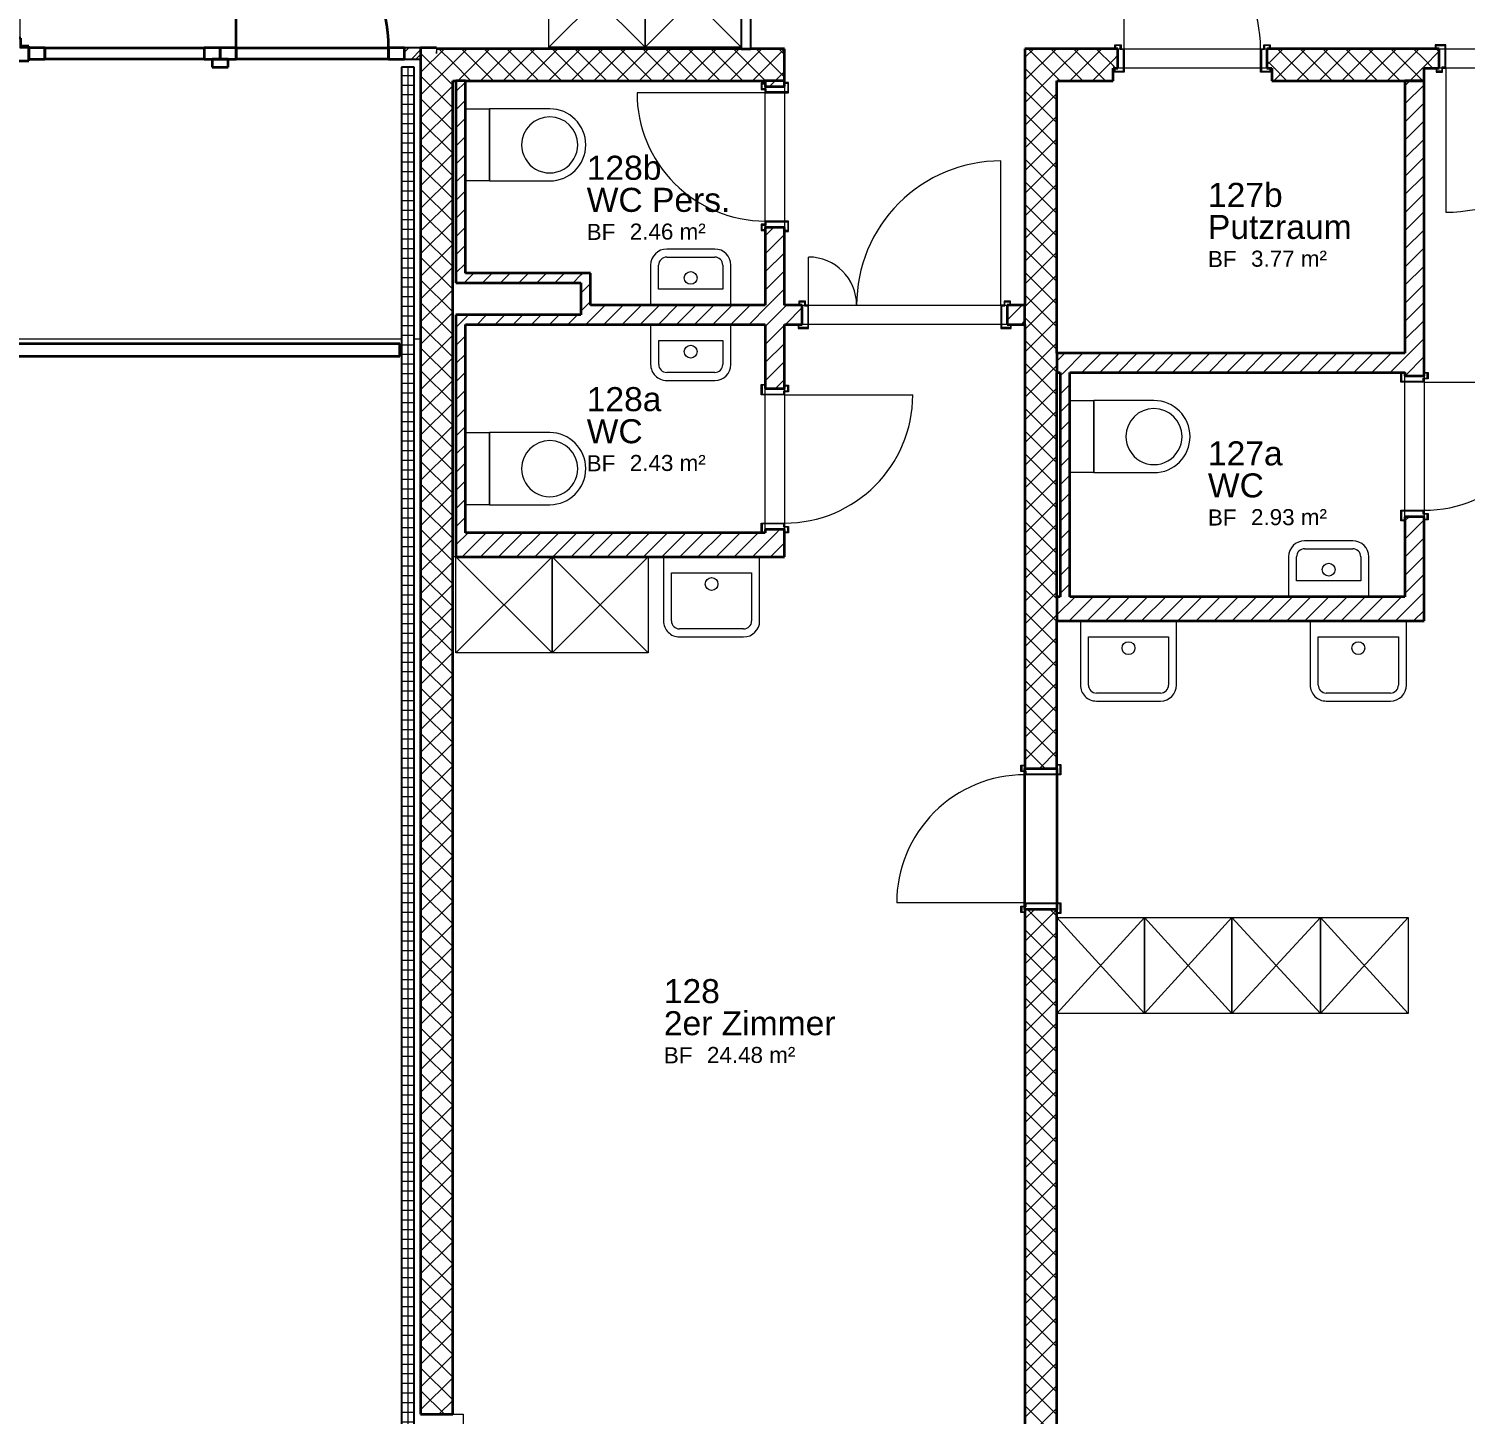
# Model space of a CAD drawing. Header units: centimetres. Extents: x -63 to 12757, y -227 to 7527.
# Drawn here: x 1227 to 2124, y 1427 to 2291 of the extents above; entities that cross this region are included whole.
import ezdxf

# ---------------------------------------------------------------- set-up
doc = ezdxf.new("R2010")
doc.units = ezdxf.units.CM
for name, color, linetype, lineweight in [('A----___H_HATCH', 252, 'Continuous', 9), ('A_E--___E_WAENDE', 7, 'Continuous', 35), ('A_E0-___E_DECKEN', 7, 'Continuous', 9), ('A_E5-___E_FENTUER', 252, 'Continuous', 9), ('A_I4-___E_SANITAER', 253, 'Continuous', 9), ('A_M1-___E_TRENNWAENDE', 7, 'Continuous', 25), ('A_R--___E_AUSSTATTUNG', 253, 'Continuous', 9), ('A_Z20___E_RAUM', 255, 'Continuous', 9), ('A_Z21___T_RAUMTEXT', 7, 'Continuous', 15)]:
    doc.layers.add(name, color=color, linetype=linetype, lineweight=lineweight)
doc.styles.add('Arial_1', font='arial.ttf', dxfattribs={"height": 0.2})
doc.styles.add('Arial_2', font='arial.ttf', dxfattribs={"height": 10})
doc.styles.add('Arial_3', font='arial.ttf', dxfattribs={"height": 15})
pattern_1 = [(45, (0, 0), (-7.071068, 7.071068), []), (135, (0, 0), (-7.071068, -7.071068), [])]
pattern_2 = [(45, (0, 0), (-5.656854, 5.656854), [])]

# ---------------------------------------------------------------- blocks, each defined once
blk = doc.blocks.new('_Zargentür 2-flg - Ungleich - 130 x 210-1939760-033O')
at = {"layer": 'A_E5-___E_FENTUER'}
for p, q in [((-90, 16.13), (-96.5, 16.13)), ((-96.5, 16.13), (-96.5, 13.63)), ((-96.5, 13.63), (-96, 13.63)), ((-96, 13.63), (-96, 15.63)), ((-96, 15.63), (-90.5, 15.63)), ((-90.5, 15.63), (-90.5, 2.13)), ((-90, 1.63), (-90, 16.13)), ((40, 16.13), (40, 1.63)), ((46.5, 16.13), (40, 16.13)), ((40.5, 2.13), (40.5, 15.63)), ((40.5, 15.63), (46, 15.63)), ((46, 15.63), (46, 13.63)), ((46, 13.63), (46.5, 13.63)), ((46.5, 13.63), (46.5, 16.13)), ((-95.5, 1.63), (-96, 1.63)), ((-96, 1.63), (-96, -0.87)), ((-95.5, -0.37), (-95.5, 1.63)), ((-90.5, 2.13), (-92.5, 2.13)), ((-92.5, 2.13), (-92.5, -0.37)), ((-92, -0.87), (-92, 1.63)), ((-92, 1.63), (-90, 1.63)), ((-90, 1.63), (-90, -88.37)), ((40, 1.63), (40, -38.37)), ((40, 1.63), (42, 1.63)), ((42.5, 2.13), (40.5, 2.13)), ((42, 1.63), (42, -0.87)), ((42.5, -0.37), (42.5, 2.13)), ((46, 1.63), (45.5, 1.63)), ((45.5, 1.63), (45.5, -0.37)), ((46, -0.87), (46, 1.63)), ((-96, -0.87), (-92, -0.87)), ((-92.5, -0.37), (-95.5, -0.37)), ((42, -0.87), (46, -0.87)), ((45.5, -0.37), (42.5, -0.37))]:
    blk.add_line(p, q, dxfattribs=at)
for centre, radius, start, end in [((-90, 1.63), 90, 270, 0), ((40, 1.63), 40, 180, 270)]:
    blk.add_arc(centre, radius, start, end, dxfattribs=at)
blk = doc.blocks.new('_Zargentür 1-flg - 80 x 210-2022519-033O')
at = {"layer": 'A_E5-___E_FENTUER'}
for p, q in [((-40, 19.28), (-46.5, 19.28)), ((-46.5, 19.28), (-46.5, 16.78)), ((-46, 16.78), (-46, 18.78)), ((-46, 18.78), (-40.5, 18.78)), ((-40.5, 18.78), (-40.5, 5.28)), ((-40, 4.78), (-40, 19.28)), ((40, 19.28), (40, 4.78)), ((46.5, 19.28), (40, 19.28)), ((40.5, 5.28), (40.5, 18.78)), ((40.5, 18.78), (46, 18.78)), ((46, 18.78), (46, 16.78)), ((46.5, 16.78), (46.5, 19.28)), ((-46.5, 16.78), (-46, 16.78)), ((46, 16.78), (46.5, 16.78)), ((-45.5, 4.78), (-46, 4.78)), ((-46, 4.78), (-46, 2.28)), ((-46, 2.28), (-42, 2.28)), ((-45.5, 2.78), (-45.5, 4.78)), ((-42.5, 2.78), (-45.5, 2.78)), ((-40.5, 5.28), (-42.5, 5.28)), ((-42.5, 5.28), (-42.5, 2.78)), ((-42, 2.28), (-42, 4.78)), ((-42, 4.78), (-40, 4.78)), ((-40, 4.78), (-40, -75.22)), ((40, 4.78), (42, 4.78)), ((42.5, 5.28), (40.5, 5.28)), ((42, 4.78), (42, 2.28)), ((42, 2.28), (46, 2.28)), ((42.5, 2.78), (42.5, 5.28)), ((45.5, 2.78), (42.5, 2.78)), ((46, 4.78), (45.5, 4.78)), ((45.5, 4.78), (45.5, 2.78)), ((46, 2.28), (46, 4.78))]:
    blk.add_line(p, q, dxfattribs=at)
blk.add_arc((-40, 4.78), 80, 270, 0, dxfattribs=at)
blk = doc.blocks.new('_Zargentür 1-flg - 80 x 210-2022522-033O')
at = {"layer": 'A_E5-___E_FENTUER'}
for p, q in [((-40, -4.78), (-40, 75.22)), ((-46, -2.28), (-42, -2.28)), ((-46, -4.78), (-46, -2.28)), ((-45.5, -4.78), (-46, -4.78)), ((-45.5, -2.78), (-45.5, -4.78)), ((-42.5, -2.78), (-45.5, -2.78)), ((-42.5, -5.28), (-42.5, -2.78)), ((-40.5, -5.28), (-42.5, -5.28)), ((-42, -2.28), (-42, -4.78)), ((-42, -4.78), (-40, -4.78)), ((-40.5, -18.78), (-40.5, -5.28)), ((-40, -4.78), (-40, -19.28)), ((40, -4.78), (42, -4.78)), ((40, -19.28), (40, -4.78)), ((40.5, -5.28), (40.5, -18.78)), ((42.5, -5.28), (40.5, -5.28)), ((42, -2.28), (46, -2.28)), ((42, -4.78), (42, -2.28)), ((42.5, -2.78), (42.5, -5.28)), ((45.5, -2.78), (42.5, -2.78)), ((45.5, -4.78), (45.5, -2.78)), ((46, -4.78), (45.5, -4.78)), ((46, -2.28), (46, -4.78)), ((-46.5, -16.78), (-46, -16.78)), ((-46.5, -19.28), (-46.5, -16.78)), ((-46, -16.78), (-46, -18.78)), ((46, -18.78), (46, -16.78)), ((-40, -19.28), (-46.5, -19.28)), ((-46, -18.78), (-40.5, -18.78)), ((46, -19.28), (40, -19.28)), ((40.5, -18.78), (46, -18.78))]:
    blk.add_line(p, q, dxfattribs=at)
blk.add_arc((-40, -4.78), 80, 360, 90, dxfattribs=at)
blk = doc.blocks.new('_Zargentür 1-flg - 85 x 210-2022582-033O')
at = {"layer": 'A_E5-___E_FENTUER'}
for p, q in [((-42.5, -4.78), (-42.5, 80.22)), ((-48.5, -2.28), (-44.5, -2.28)), ((-48.5, -4.78), (-48.5, -2.28)), ((-48, -4.78), (-48.5, -4.78)), ((-48, -2.78), (-48, -4.78)), ((-45, -2.78), (-48, -2.78)), ((-45, -5.28), (-45, -2.78)), ((-43, -5.28), (-45, -5.28)), ((-44.5, -2.28), (-44.5, -4.78)), ((-44.5, -4.78), (-42.5, -4.78)), ((-43, -18.78), (-43, -5.28)), ((-42.5, -4.78), (-42.5, -19.28)), ((42.5, -4.78), (44.5, -4.78)), ((42.5, -19.28), (42.5, -4.78)), ((43, -5.28), (43, -18.78)), ((45, -5.28), (43, -5.28)), ((44.5, -2.28), (48.5, -2.28)), ((44.5, -4.78), (44.5, -2.28)), ((45, -2.78), (45, -5.28)), ((48, -2.78), (45, -2.78)), ((48, -4.78), (48, -2.78)), ((48.5, -4.78), (48, -4.78)), ((48.5, -2.28), (48.5, -4.78)), ((-49, -16.78), (-48.5, -16.78)), ((-49, -19.28), (-49, -16.78)), ((-48.5, -16.78), (-48.5, -18.78)), ((48.5, -16.78), (49, -16.78)), ((48.5, -18.78), (48.5, -16.78)), ((49, -16.78), (49, -19.28)), ((-42.5, -19.28), (-49, -19.28)), ((-48.5, -18.78), (-43, -18.78)), ((49, -19.28), (42.5, -19.28)), ((43, -18.78), (48.5, -18.78))]:
    blk.add_line(p, q, dxfattribs=at)
blk.add_arc((-42.5, -4.78), 85, 360, 90, dxfattribs=at)
blk = doc.blocks.new('_Zargentür 2-flg - Ungleich - 120 x 210-1939744-033O')
at = {"layer": 'A_E5-___E_FENTUER'}
for p, q in [((-90, 16.13), (-96.5, 16.13)), ((-96.5, 16.13), (-96.5, 13.63)), ((-96.5, 13.63), (-96, 13.63)), ((-96, 13.63), (-96, 15.63)), ((-96, 15.63), (-90.5, 15.63)), ((-90.5, 15.63), (-90.5, 2.13)), ((-90, 1.63), (-90, 16.13)), ((30, 16.13), (30, 1.63)), ((36.5, 16.13), (30, 16.13)), ((30.5, 2.13), (30.5, 15.63)), ((30.5, 15.63), (36, 15.63)), ((36, 15.63), (36, 13.63)), ((36, 13.63), (36.5, 13.63)), ((36.5, 13.63), (36.5, 16.13)), ((-95.5, 1.63), (-96, 1.63)), ((-96, 1.63), (-96, -0.87)), ((-95.5, -0.37), (-95.5, 1.63)), ((-90.5, 2.13), (-92.5, 2.13)), ((-92.5, 2.13), (-92.5, -0.37)), ((-92, -0.87), (-92, 1.63)), ((-92, 1.63), (-90, 1.63)), ((-90, 1.63), (-90, -88.37)), ((30, 1.63), (30, -28.37)), ((30, 1.63), (32, 1.63)), ((32.5, 2.13), (30.5, 2.13)), ((32, 1.63), (32, -0.87)), ((32.5, -0.37), (32.5, 2.13)), ((36, 1.63), (35.5, 1.63)), ((35.5, 1.63), (35.5, -0.37)), ((36, -0.87), (36, 1.63)), ((-96, -0.87), (-92, -0.87)), ((-92.5, -0.37), (-95.5, -0.37)), ((32, -0.87), (36, -0.87)), ((35.5, -0.37), (32.5, -0.37))]:
    blk.add_line(p, q, dxfattribs=at)
for centre, radius, start, end in [((-90, 1.63), 90, 270, 0), ((30, 1.63), 30, 180, 270)]:
    blk.add_arc(centre, radius, start, end, dxfattribs=at)
blk = doc.blocks.new('_Waschbecken - 500 x 350-372060-033O')
at = {"layer": 'A_I4-___E_SANITAER'}
for p, q in [((27.6, 41), (-2.4, 41)), ((-2.4, 36), (27.6, 36)), ((-2.4, 36), (27.6, 36)), ((-12.4, 31), (-12.4, 6)), ((-7.4, 16), (-7.4, 31)), ((-7.4, 16), (-7.4, 31)), ((32.6, 31), (32.6, 16)), ((32.6, 31), (32.6, 16)), ((37.6, 6), (37.6, 31)), ((32.6, 16), (-7.4, 16)), ((32.6, 16), (-7.4, 16)), ((-12.4, 6), (37.6, 6))]:
    blk.add_line(p, q, dxfattribs=at)
blk.add_circle((12.6, 23), 4, dxfattribs=at)
for centre, radius, start, end in [((-2.4, 31), 10, 90, 180), ((-2.4, 31), 10, 90, 180), ((-2.4, 31), 5, 90, 180), ((-2.4, 31), 5, 90, 180), ((27.6, 31), 10, 360, 90), ((27.6, 31), 10, 360, 90), ((27.6, 31), 5, 0, 90), ((27.6, 31), 5, 0, 90)]:
    blk.add_arc(centre, radius, start, end, dxfattribs=at)
blk = doc.blocks.new('_Zargentür 1-flg - 80 x 210-V16-033O')
at = {"layer": 'A_E5-___E_FENTUER'}
for p, q in [((-40, -4.78), (-40, 75.22)), ((-46, -2.28), (-42, -2.28)), ((-46, -4.78), (-46, -2.28)), ((-45.5, -4.78), (-46, -4.78)), ((-45.5, -2.78), (-45.5, -4.78)), ((-42.5, -2.78), (-45.5, -2.78)), ((-42.5, -5.28), (-42.5, -2.78)), ((-40.5, -5.28), (-42.5, -5.28)), ((-42, -2.28), (-42, -4.78)), ((-42, -4.78), (-40, -4.78)), ((-40.5, -18.78), (-40.5, -5.28)), ((-40, -4.78), (-40, -19.28)), ((40, -4.78), (42, -4.78)), ((40, -19.28), (40, -4.78)), ((40.5, -5.28), (40.5, -18.78)), ((42.5, -5.28), (40.5, -5.28)), ((42, -2.28), (46, -2.28)), ((42, -4.78), (42, -2.28)), ((42.5, -2.78), (42.5, -5.28)), ((45.5, -2.78), (42.5, -2.78)), ((45.5, -4.78), (45.5, -2.78)), ((46, -4.78), (45.5, -4.78)), ((46, -2.28), (46, -4.78)), ((-46.5, -16.78), (-46, -16.78)), ((-46, -16.78), (-46, -18.78)), ((46, -16.78), (46.5, -16.78)), ((46, -18.78), (46, -16.78)), ((46.5, -16.78), (46.5, -19.28)), ((-46, -18.78), (-40.5, -18.78)), ((-40, -19.28), (-46, -19.28)), ((46.5, -19.28), (40, -19.28)), ((40.5, -18.78), (46, -18.78))]:
    blk.add_line(p, q, dxfattribs=at)
blk.add_arc((-40, -4.78), 80, 360, 90, dxfattribs=at)
blk = doc.blocks.new('_WC - mit Spülkasten-1642832-033O')
at = {"layer": 'A_I4-___E_SANITAER'}
for p, q in [((-9.9, 55.5), (-9.9, 18)), ((35.1, 18), (35.1, 55.5)), ((-9.9, 3), (-9.9, 18)), ((35.1, 18), (-9.9, 18)), ((-9.9, 18), (35.1, 18)), ((35.1, 18), (35.1, 3)), ((-9.9, 3), (35.1, 3))]:
    blk.add_line(p, q, dxfattribs=at)
for radius, start, end in [(22.5, 360, 180), (17.5, 90, 270), (17.5, 90, 270), (17.5, 270, 90), (17.5, 270, 90)]:
    blk.add_arc((12.6, 55.5), radius, start, end, dxfattribs=at)
blk = doc.blocks.new('_Waschbecken - 500 x 350-473838-033O')
at = {"layer": 'A_I4-___E_SANITAER'}
for p, q in [((27.6, 42.5), (-2.4, 42.5)), ((-2.4, 37.5), (27.6, 37.5)), ((-2.4, 37.5), (27.6, 37.5)), ((-12.4, 32.5), (-12.4, 7.5)), ((-7.4, 17.5), (-7.4, 32.5)), ((-7.4, 17.5), (-7.4, 32.5)), ((32.6, 32.5), (32.6, 17.5)), ((32.6, 32.5), (32.6, 17.5)), ((37.6, 7.5), (37.6, 32.5)), ((32.6, 17.5), (-7.4, 17.5)), ((32.6, 17.5), (-7.4, 17.5)), ((-12.4, 7.5), (37.6, 7.5))]:
    blk.add_line(p, q, dxfattribs=at)
blk.add_circle((12.6, 24.5), 4, dxfattribs=at)
for centre, radius, start, end in [((-2.4, 32.5), 10, 90, 180), ((-2.4, 32.5), 10, 90, 180), ((-2.4, 32.5), 5, 90, 180), ((-2.4, 32.5), 5, 90, 180), ((27.6, 32.5), 10, 360, 90), ((27.6, 32.5), 10, 360, 90), ((27.6, 32.5), 5, 0, 90), ((27.6, 32.5), 5, 0, 90)]:
    blk.add_arc(centre, radius, start, end, dxfattribs=at)
blk = doc.blocks.new('_Waschbecken - 600 x 500-V17-033O')
at = {"layer": 'A_I4-___E_SANITAER'}
for p, q in [((32.6, 57.5), (-7.4, 57.5)), ((-17.4, 47.5), (-17.4, 7.5)), ((-12.4, 17.5), (-12.4, 47.5)), ((-12.4, 17.5), (-12.4, 47.5)), ((-7.4, 52.5), (32.6, 52.5)), ((-7.4, 52.5), (32.6, 52.5)), ((37.6, 47.5), (37.6, 17.5)), ((37.6, 47.5), (37.6, 17.5)), ((42.6, 7.5), (42.6, 47.5)), ((37.6, 17.5), (-12.4, 17.5)), ((37.6, 17.5), (-12.4, 17.5)), ((-17.4, 7.5), (42.6, 7.5))]:
    blk.add_line(p, q, dxfattribs=at)
blk.add_circle((12.6, 24.5), 4, dxfattribs=at)
for centre, radius, start, end in [((-7.4, 47.5), 10, 90, 180), ((-7.4, 47.5), 10, 90, 180), ((32.6, 47.5), 10, 360, 90), ((32.6, 47.5), 10, 360, 90), ((-7.4, 47.5), 5, 90, 180), ((-7.4, 47.5), 5, 90, 180), ((32.6, 47.5), 5, 0, 90), ((32.6, 47.5), 5, 0, 90)]:
    blk.add_arc(centre, radius, start, end, dxfattribs=at)
blk = doc.blocks.new('_Flügel 1-flg - Unterlicht - Rahmen 10cm - Höhe U 224cm-1398148-033O')
at = {"layer": 'A_E--___E_WAENDE'}
for p, q in [((-49.75, 3.5), (-59.75, 3.5)), ((-59.75, 3.5), (-59.75, -3.5)), ((-49.75, -3.5), (-49.75, 3.5)), ((-49.75, 3.5), (-49.75, -3.5)), ((-49.75, 3.5), (49.75, 3.5)), ((59.75, 3.5), (49.75, 3.5)), ((49.75, 3.5), (49.75, -3.5)), ((49.75, 3.5), (49.75, -3.5)), ((59.75, -3.5), (59.75, 3.5)), ((-59.75, -3.5), (-49.75, -3.5)), ((49.75, -3.5), (-49.75, -3.5)), ((49.75, -3.5), (59.75, -3.5))]:
    blk.add_line(p, q, dxfattribs=at)
blk = doc.blocks.new('_Tür 1-flg - Rahmen - Unterlicht - _Tür 1-flg - Rahmen 10_10_30 - U 224cm-1398134-033O')
at = {"layer": 'A_E--___E_WAENDE'}
for p, q in [((-47.5, 3.5), (-47.5, 98.5)), ((-47.5, 3.5), (-57.5, 3.5)), ((-57.5, 3.5), (-57.5, -3.5)), ((-47.5, -3.5), (-47.5, 3.5)), ((-47.5, 3.5), (-47.5, -3.5)), ((-47.5, 3.5), (47.5, 3.5)), ((57.5, 3.5), (47.5, 3.5)), ((47.5, 3.5), (47.5, -3.5)), ((47.5, -3.5), (47.5, 3.5)), ((57.5, -3.5), (57.5, 3.5)), ((-57.5, -3.5), (-47.5, -3.5)), ((47.5, -3.5), (-47.5, -3.5)), ((47.5, -3.5), (57.5, -3.5))]:
    blk.add_line(p, q, dxfattribs=at)
blk.add_arc((-47.5, 3.5), 95, 0, 90, dxfattribs=at)
blk = doc.blocks.new('Rechteckiger Pfosten - Deckpfosten 5 x 10-1387701-033O')
at = {"layer": 'A_E--___E_WAENDE'}
for p, q in [((-5, 8.5), (5, 8.5)), ((-5, 3.5), (-5, 8.5)), ((5, 3.5), (-5, 3.5)), ((5, 8.5), (5, 3.5))]:
    blk.add_line(p, q, dxfattribs=at)
blk = doc.blocks.new('Linker Eckpfosten - L 12 x 12-1398151-033O')
at = {"layer": 'A_E--___E_WAENDE'}
for p, q in [((-9.5, -4.5), (-9.5, 4.5)), ((-9.5, 4.5), (4.5, 4.5)), ((4.5, 4.5), (4.5, -9.5)), ((-4.5, -4.5), (-9.5, -4.5)), ((-4.5, -9.5), (-4.5, -4.5)), ((4.5, -9.5), (-4.5, -9.5))]:
    blk.add_line(p, q, dxfattribs=at)
blk = doc.blocks.new('_Zargentür 1-flg - 80 x 210-2022664-033O')
at = {"layer": 'A_E5-___E_FENTUER'}
for p, q in [((-40, -0.78), (-40, 79.22)), ((-46, 1.72), (-42, 1.72)), ((-46, -0.78), (-46, 1.72)), ((-45.5, 1.22), (-45.5, -0.78)), ((-42.5, 1.22), (-45.5, 1.22)), ((-42.5, -1.28), (-42.5, 1.22)), ((-42, 1.72), (-42, -0.78)), ((42, 1.72), (46, 1.72)), ((42, -0.78), (42, 1.72)), ((42.5, 1.22), (42.5, -1.28)), ((45.5, 1.22), (42.5, 1.22)), ((45.5, -0.78), (45.5, 1.22)), ((46, 1.72), (46, -0.78)), ((-45.5, -0.78), (-46, -0.78)), ((-40.5, -1.28), (-42.5, -1.28)), ((-42, -0.78), (-40, -0.78)), ((-40.5, -22.78), (-40.5, -1.28)), ((-40, -0.78), (-40, -23.28)), ((40, -0.78), (42, -0.78)), ((40, -23.28), (40, -0.78)), ((40.5, -1.28), (40.5, -22.78)), ((42.5, -1.28), (40.5, -1.28)), ((46, -0.78), (45.5, -0.78)), ((-46.5, -20.78), (-46, -20.78)), ((-46.5, -23.28), (-46.5, -20.78)), ((-40, -23.28), (-46.5, -23.28)), ((-46, -20.78), (-46, -22.78)), ((-46, -22.78), (-40.5, -22.78)), ((46.5, -23.28), (40, -23.28)), ((40.5, -22.78), (46, -22.78)), ((46, -20.78), (46.5, -20.78)), ((46, -22.78), (46, -20.78)), ((46.5, -20.78), (46.5, -23.28))]:
    blk.add_line(p, q, dxfattribs=at)
blk.add_arc((-40, -0.78), 80, 360, 90, dxfattribs=at)
blk = doc.blocks.new('_Schrank - Hochschrank 60 x 60-2063835-033O')
at = {"layer": 'A_R--___E_AUSSTATTUNG'}
for p, q in [((-25.78, -27.73), (-25.78, 32.27)), ((-25.78, 32.27), (34.22, 32.27)), ((-25.78, -27.73), (34.22, 32.27)), ((-25.78, 32.27), (34.22, -27.73)), ((34.22, 32.27), (34.22, -27.73)), ((34.22, -27.73), (-25.78, -27.73))]:
    blk.add_line(p, q, dxfattribs=at)
blk = doc.blocks.new('_Schrank Variabel - _Schrank Variabel-1649313-033O')
at = {"layer": 'A_R--___E_AUSSTATTUNG'}
for p, q in [((-23.03, -27.73), (-23.03, 32.27)), ((-23.03, 32.27), (31.47, 32.27)), ((-23.03, -27.73), (31.47, 32.27)), ((-23.03, 32.27), (31.47, -27.73)), ((31.47, 32.27), (31.47, -27.73)), ((31.47, -27.73), (-23.03, -27.73))]:
    blk.add_line(p, q, dxfattribs=at)
blk = doc.blocks.new('_Schrank Variabel - _Schrank Variabel-1649521-033O')
at = {"layer": 'A_R--___E_AUSSTATTUNG'}
for p, q in [((-23.53, -27.73), (-23.53, 32.27)), ((-23.53, 32.27), (31.97, 32.27)), ((-23.53, -27.73), (31.97, 32.27)), ((-23.53, 32.27), (31.97, -27.73)), ((31.97, 32.27), (31.97, -27.73)), ((31.97, -27.73), (-23.53, -27.73))]:
    blk.add_line(p, q, dxfattribs=at)
blk = doc.blocks.new('_Schrank Variabel - _Schrank Variabel-1649735-033O')
at = {"layer": 'A_R--___E_AUSSTATTUNG'}
for p, q in [((-23.03, -27.73), (-23.03, 32.27)), ((-23.03, 32.27), (31.47, 32.27)), ((-23.03, -27.73), (31.47, 32.27)), ((-23.03, 32.27), (31.47, -27.73)), ((31.47, 32.27), (31.47, -27.73)), ((31.47, -27.73), (-23.03, -27.73))]:
    blk.add_line(p, q, dxfattribs=at)
blk = doc.blocks.new('_Beschriftung Räume - Nummer_ Name_ Fläche-157530-033O')
at = {"layer": 'A_Z21___T_RAUMTEXT', "insert": (-0.364, -0.522), "char_height": 0.2, "width": 0.44093, "attachment_point": 1, "style": 'Arial_1'}
blk.add_mtext('BF', dxfattribs=at)

msp = doc.modelspace()

# ---------------------------------------------------------------- hatches: boundary and pattern name
at = {"layer": 'A----___H_HATCH'}
h = msp.add_hatch(dxfattribs=at)
h.set_pattern_fill('FP_15', color=256, style=0, pattern_type=2)
h.set_pattern_definition([(45, (0, 0), (-22.45064, 22.45064), []), (45, (22.45, 0), (-22.45064, 22.45064), [15.875, -7.937])])
h.paths.add_polyline_path([(1677.85, 2278.63), (1677.85, 2409.79), (1671.85, 2409.79), (1671.85, 2278.63)], flags=0)
h.paths.add_polyline_path([(1671.85, 2497.79), (1677.85, 2497.79), (1677.85, 2567.63), (1671.85, 2567.63)], flags=0)
h = msp.add_hatch(dxfattribs=at)
h.set_pattern_fill('FP_25', color=256, style=0, pattern_type=2)
h.set_pattern_definition([(45, (0, 0), (-7.071068, 7.071068), []), (45, (2.828, 0), (-7.071068, 7.071068), []), (45, (5.657, 0), (-7.071068, 7.071068), [])])
h.paths.add_polyline_path([(1471.84, 2272.16), (1471.84, 2279.16), (1461.84, 2279.16), (1461.84, 2272.16)], flags=0)
h = msp.add_hatch(dxfattribs=at)
h.set_pattern_fill('FP_2', color=256, style=0, pattern_type=2)
h.set_pattern_definition(pattern_1)
h.paths.add_polyline_path([(1491.84, 1426.66), (1491.84, 2278.63), (1481.84, 2278.63), (1481.84, 2279.16), (1471.84, 2279.16), (1471.84, 1426.66), (1482.48, 1426.66)], flags=0)
h = msp.add_hatch(dxfattribs=at)
h.set_pattern_fill('FP_2', color=256, style=0, pattern_type=2)
h.set_pattern_definition(pattern_1)
h.paths.add_polyline_path([(1698.84, 2258.63), (1698.84, 2278.63), (1491.84, 2278.63), (1491.84, 2258.63), (1686.84, 2258.63)], flags=0)
h = msp.add_hatch(dxfattribs=at)
h.set_pattern_fill('FP_2', color=256, style=0, pattern_type=2)
h.set_pattern_definition(pattern_1)
h.paths.add_polyline_path([(1868.84, 1319.38), (1868.84, 1741.66), (1848.84, 1741.66), (1848.84, 1319.38)], flags=0)
h.paths.add_polyline_path([(1848.84, 1829.66), (1868.84, 1829.66), (1868.84, 2278.63), (1848.84, 2278.63), (1848.84, 1899.29)], flags=0)
h = msp.add_hatch(dxfattribs=at)
h.set_pattern_fill('FP_2', color=256, style=0, pattern_type=2)
h.set_pattern_definition(pattern_1)
h.paths.add_polyline_path([(1903.84, 2258.63), (1903.84, 2278.63), (1868.84, 2278.63), (1868.84, 2258.63)], flags=0)
h = msp.add_hatch(dxfattribs=at)
h.set_pattern_fill('FP_2', color=256, style=0, pattern_type=2)
h.set_pattern_definition(pattern_1)
h.paths.add_polyline_path([(2002.84, 2266.63), (2002.84, 2278.63), (1999.84, 2278.63), (1999.84, 2266.63)], flags=0)
h.paths.add_polyline_path([(1903.84, 2266.63), (1906.84, 2266.63), (1906.84, 2278.63), (1903.84, 2278.63)], flags=0)
h = msp.add_hatch(dxfattribs=at)
h.set_pattern_fill('FP_2', color=256, style=0, pattern_type=2)
h.set_pattern_definition(pattern_1)
h.paths.add_polyline_path([(2097.84, 2258.63), (2097.84, 2278.63), (2002.84, 2278.63), (2002.84, 2258.63)], flags=0)
h = msp.add_hatch(dxfattribs=at)
h.set_pattern_fill('FP_2', color=256, style=0, pattern_type=2)
h.set_pattern_definition(pattern_1)
h.paths.add_polyline_path([(2107.34, 2266.63), (2107.34, 2278.63), (2097.84, 2278.63), (2097.84, 2266.63)], flags=0)
h.paths.add_polyline_path([(2254.84, 2266.63), (2254.84, 2278.63), (2245.34, 2278.63), (2245.34, 2266.63)], flags=0)
h = msp.add_hatch(dxfattribs=at)
h.set_pattern_fill('FP_1', color=256, style=0, pattern_type=2)
h.set_pattern_definition([(90, (0, 0), (-6, 4e-16), []), (180, (0, 0), (-7e-16, -6), [])])
h.paths.add_polyline_path([(1467.84, 1417.16), (1467.84, 2267.16), (1459.84, 2267.16), (1459.84, 1417.16)], flags=0)
h = msp.add_hatch(dxfattribs=at)
h.set_pattern_fill('FP_18', color=256, style=0, pattern_type=2)
h.set_pattern_definition(pattern_2)
h.paths.add_polyline_path([(1493.85, 2138.66), (1499.85, 2138.66), (1499.85, 2258.63), (1493.85, 2258.63), (1493.85, 2166.72)], flags=0)
h = msp.add_hatch(dxfattribs=at)
h.set_pattern_fill('FP_18', color=256, style=0, pattern_type=2)
h.set_pattern_definition(pattern_2)
h.paths.add_polyline_path([(1686.84, 1976.66), (1698.84, 1976.66), (1698.84, 1978.66), (1686.84, 1978.66)], flags=0)
h.paths.add_polyline_path([(1686.84, 2066.66), (1698.84, 2066.66), (1698.84, 2106.66), (1686.84, 2106.66), (1686.84, 2099.86)], flags=0)
h.paths.add_polyline_path([(1698.84, 2118.66), (1698.84, 2167.16), (1686.84, 2167.16), (1686.84, 2118.66)], flags=0)
h.paths.add_polyline_path([(1686.84, 2255.16), (1698.84, 2255.16), (1698.84, 2258.63), (1686.84, 2258.63)], flags=0)
h = msp.add_hatch(dxfattribs=at)
h.set_pattern_fill('FP_18', color=256, style=0, pattern_type=2)
h.set_pattern_definition(pattern_2)
h.paths.add_polyline_path([(2097.84, 1936.66), (2097.84, 1986.66), (2085.84, 1986.66), (2085.84, 1936.66)], flags=0)
h.paths.add_polyline_path([(2097.84, 2074.66), (2097.84, 2258.63), (2085.84, 2258.63), (2085.84, 2074.66)], flags=0)
h = msp.add_hatch(dxfattribs=at)
h.set_pattern_fill('FP_18', color=256, style=0, pattern_type=2)
h.set_pattern_definition(pattern_2)
h.paths.add_polyline_path([(1571.85, 2132.66), (1571.85, 2138.66), (1493.85, 2138.66), (1493.85, 2132.66)], flags=0)
h = msp.add_hatch(dxfattribs=at)
h.set_pattern_fill('FP_18', color=256, style=0, pattern_type=2)
h.set_pattern_definition(pattern_2)
h.paths.add_polyline_path([(1577.85, 2118.66), (1577.85, 2138.66), (1571.85, 2138.66), (1571.85, 2118.66)], flags=0)
h = msp.add_hatch(dxfattribs=at)
h.set_pattern_fill('FP_18', color=256, style=0, pattern_type=2)
h.set_pattern_definition(pattern_2)
h.paths.add_polyline_path([(1837.85, 2106.66), (1848.84, 2106.66), (1848.84, 2118.66), (1837.85, 2118.66)], flags=0)
h.paths.add_polyline_path([(1593.23, 2106.66), (1709.85, 2106.66), (1709.85, 2118.66), (1571.85, 2118.66), (1571.85, 2106.66)], flags=0)
h = msp.add_hatch(dxfattribs=at)
h.set_pattern_fill('FP_18', color=256, style=0, pattern_type=2)
h.set_pattern_definition(pattern_2)
h.paths.add_polyline_path([(1493.85, 1976.66), (1499.85, 1976.66), (1499.85, 2112.66), (1493.85, 2112.66), (1493.85, 2033.01)], flags=0)
h = msp.add_hatch(dxfattribs=at)
h.set_pattern_fill('FP_18', color=256, style=0, pattern_type=2)
h.set_pattern_definition(pattern_2)
h.paths.add_polyline_path([(1571.85, 2106.66), (1571.85, 2112.66), (1499.85, 2112.66), (1499.85, 2106.66)], flags=0)
h = msp.add_hatch(dxfattribs=at)
h.set_pattern_fill('FP_18', color=256, style=0, pattern_type=2)
h.set_pattern_definition(pattern_2)
h.paths.add_polyline_path([(2085.84, 2076.66), (2085.84, 2088.66), (1868.84, 2088.66), (1868.84, 2076.66), (2036.23, 2076.66)], flags=0)
h = msp.add_hatch(dxfattribs=at)
h.set_pattern_fill('FP_18', color=256, style=0, pattern_type=2)
h.set_pattern_definition(pattern_2)
h.paths.add_polyline_path([(1876.85, 1936.66), (1876.85, 2076.66), (1870.85, 2076.66), (1870.85, 1936.66)], flags=0)
h = msp.add_hatch(dxfattribs=at)
h.set_pattern_fill('FP_18', color=256, style=0, pattern_type=2)
h.set_pattern_definition(pattern_2)
h.paths.add_polyline_path([(1593.23, 1961.66), (1698.84, 1961.66), (1698.84, 1976.66), (1493.85, 1976.66), (1493.85, 1961.66)], flags=0)
h = msp.add_hatch(dxfattribs=at)
h.set_pattern_fill('FP_18', color=256, style=0, pattern_type=2)
h.set_pattern_definition(pattern_2)
h.paths.add_polyline_path([(1925.48, 1921.66), (2097.84, 1921.66), (2097.84, 1936.66), (1868.84, 1936.66), (1868.84, 1921.66)], flags=0)

# ---------------------------------------------------------------- linework, layer by layer
at = {"layer": 'A_E--___E_WAENDE'}
for p, q in [((1471.84, 2279.16), (1471.84, 2272.16)), ((1481.84, 2279.16), (1471.84, 2279.16)), ((1671.85, 2278.63), (1481.84, 2278.63)), ((1671.85, 2278.63), (1677.85, 2278.63)), ((1698.84, 2278.63), (1677.85, 2278.63)), ((1698.84, 2258.63), (1698.84, 2278.63)), ((1868.84, 2278.63), (1848.84, 2278.63)), ((1848.84, 2278.63), (1848.84, 2118.66)), ((1903.84, 2278.63), (1868.84, 2278.63)), ((1906.84, 2278.63), (1903.84, 2278.63)), ((1906.84, 2266.63), (1906.84, 2278.63)), ((2002.84, 2278.63), (1999.84, 2278.63)), ((1999.84, 2278.63), (1999.84, 2266.63)), ((2097.84, 2278.63), (2002.84, 2278.63)), ((2107.34, 2278.63), (2097.84, 2278.63)), ((2107.34, 2266.63), (2107.34, 2278.63)), ((1471.84, 2272.16), (1471.84, 1426.66)), ((1491.84, 1426.66), (1491.84, 2258.63)), ((1491.84, 2258.63), (1493.85, 2258.63)), ((1493.85, 2258.63), (1493.85, 2138.66)), ((1499.85, 2258.63), (1493.85, 2258.63)), ((1499.85, 2258.63), (1686.84, 2258.63)), ((1499.85, 2138.66), (1499.85, 2258.63)), ((1686.84, 2258.63), (1686.84, 2255.16)), ((1698.84, 2258.63), (1686.84, 2258.63)), ((1698.84, 2255.16), (1698.84, 2258.63)), ((1868.84, 2088.66), (1868.84, 2258.63)), ((1868.84, 2258.63), (1903.84, 2258.63)), ((1903.84, 2258.63), (1903.84, 2266.63)), ((1903.84, 2266.63), (1906.84, 2266.63)), ((1999.84, 2266.63), (2002.84, 2266.63)), ((2002.84, 2266.63), (2002.84, 2258.63)), ((2002.84, 2258.63), (2097.84, 2258.63)), ((2097.84, 2258.63), (2085.84, 2258.63)), ((2085.84, 2258.63), (2085.84, 2088.66)), ((2097.84, 2266.63), (2107.34, 2266.63)), ((2097.84, 2258.63), (2097.84, 2266.63)), ((2097.84, 2074.66), (2097.84, 2258.63)), ((1686.84, 2255.16), (1698.84, 2255.16)), ((1698.84, 2167.16), (1686.84, 2167.16)), ((1686.84, 2167.16), (1686.84, 2118.66)), ((1698.84, 2118.66), (1698.84, 2167.16)), ((1493.85, 2138.66), (1493.85, 2132.66)), ((1571.85, 2138.66), (1499.85, 2138.66)), ((1577.85, 2138.66), (1571.85, 2138.66)), ((1577.85, 2118.66), (1577.85, 2138.66)), ((1493.85, 2132.66), (1571.85, 2132.66)), ((1571.85, 2132.66), (1571.85, 2118.66)), ((1571.85, 2118.66), (1571.85, 2112.66)), ((1686.84, 2118.66), (1577.85, 2118.66)), ((1709.85, 2118.66), (1698.84, 2118.66)), ((1709.85, 2106.66), (1709.85, 2118.66)), ((1848.84, 2118.66), (1837.85, 2118.66)), ((1837.85, 2118.66), (1837.85, 2106.66)), ((1848.84, 2106.66), (1848.84, 2118.66)), ((1499.85, 2112.66), (1493.85, 2112.66)), ((1493.85, 2112.66), (1493.85, 1976.66)), ((1571.85, 2112.66), (1499.85, 2112.66)), ((1499.85, 1976.66), (1499.85, 2106.66)), ((1499.85, 2106.66), (1571.85, 2106.66)), ((1571.85, 2106.66), (1686.84, 2106.66)), ((1686.84, 2106.66), (1686.84, 2066.66)), ((1698.84, 2066.66), (1698.84, 2106.66)), ((1698.84, 2106.66), (1709.85, 2106.66)), ((1837.85, 2106.66), (1848.84, 2106.66)), ((1848.84, 2106.66), (1848.84, 1829.66)), ((1192.84, 2094.69), (1458.84, 2094.69)), ((1458.84, 2086.69), (1458.84, 2094.69)), ((2085.84, 2088.66), (1868.84, 2088.66)), ((1868.84, 2088.66), (1868.84, 2076.66)), ((1458.84, 2086.69), (1184.84, 2086.69)), ((1868.84, 1936.66), (1868.84, 2076.66)), ((1868.84, 2076.66), (1870.85, 2076.66)), ((1870.85, 2076.66), (1870.85, 1936.66)), ((1876.85, 2076.66), (2085.84, 2076.66)), ((1876.85, 1936.66), (1876.85, 2076.66)), ((2085.84, 2076.66), (2085.84, 2074.66)), ((2085.84, 2074.66), (2097.84, 2074.66)), ((1686.84, 2066.66), (1698.84, 2066.66)), ((2097.84, 1986.66), (2085.84, 1986.66)), ((2085.84, 1986.66), (2085.84, 1936.66)), ((2097.84, 1936.66), (2097.84, 1986.66)), ((1493.85, 1976.66), (1493.85, 1961.66)), ((1686.84, 1976.66), (1499.85, 1976.66)), ((1698.84, 1978.66), (1686.84, 1978.66)), ((1686.84, 1978.66), (1686.84, 1976.66)), ((1698.84, 1976.66), (1698.84, 1978.66)), ((1698.84, 1961.66), (1698.84, 1976.66)), ((1493.85, 1961.66), (1698.84, 1961.66)), ((1870.85, 1936.66), (1868.84, 1936.66)), ((1868.84, 1936.66), (1868.84, 1921.66)), ((2085.84, 1936.66), (1876.85, 1936.66)), ((2097.84, 1921.66), (2097.84, 1936.66)), ((1868.84, 1829.66), (1868.84, 1921.66)), ((1868.84, 1921.66), (2097.84, 1921.66)), ((1848.84, 1829.66), (1868.84, 1829.66)), ((1848.84, 1828.16), (1848.84, 1829.66)), ((1848.84, 1829.66), (1868.84, 1829.66)), ((1868.84, 1829.66), (1868.84, 1826.16)), ((1848.84, 1743.66), (1848.84, 1827.66)), ((1868.84, 1825.66), (1868.84, 1745.66)), ((1848.84, 1741.66), (1848.84, 1743.16)), ((1868.84, 1741.66), (1848.84, 1741.66)), ((1848.84, 1741.66), (1848.84, 1319.38)), ((1868.84, 1741.66), (1848.84, 1741.66)), ((1868.84, 1745.16), (1868.84, 1741.66)), ((1868.84, 1319.38), (1868.84, 1741.66)), ((1471.84, 1426.66), (1491.84, 1426.66))]:
    msp.add_line(p, q, dxfattribs=at)
at = {"layer": 'A_E0-___E_DECKEN'}
for p, q in [((1195.84, 2097.69), (1459.84, 2097.69)), ((1467.84, 2097.69), (1471.84, 2097.69))]:
    msp.add_line(p, q, dxfattribs=at)
at = {"layer": 'A_M1-___E_TRENNWAENDE'}
for p, q in [((1671.85, 2409.79), (1671.85, 2278.63)), ((1677.85, 2278.63), (1677.85, 2409.79)), ((1471.84, 2279.16), (1461.84, 2279.16)), ((1461.84, 2279.16), (1461.84, 2272.16)), ((1481.84, 2278.63), (1481.84, 2279.16)), ((1461.84, 2272.16), (1471.84, 2272.16)), ((1467.84, 2267.16), (1459.84, 2267.16)), ((1459.84, 2267.16), (1459.84, 1417.16)), ((1467.84, 1417.16), (1467.84, 2267.16))]:
    msp.add_line(p, q, dxfattribs=at)
at = {"layer": 'A_Z20___E_RAUM', "flags": 128}
for points in [[(1481.84, 2275.66), (1481.93, 2278.63), (1496.85, 2278.63), (1671.85, 2278.63), (1671.85, 2567.63), (1671.85, 2600.13), (1221.85, 2600.13), (1221.85, 2279.16), (1481.84, 2279.16), (1481.68, 2275.66)], [(1674.85, 2258.63), (1499.85, 2258.63), (1499.85, 2138.66), (1577.85, 2138.66), (1577.85, 2118.66), (1686.84, 2118.66), (1686.84, 2258.63)], [(1868.84, 2112.66), (1868.84, 2088.66), (1873.85, 2088.66), (2085.84, 2088.66), (2085.84, 2257.32), (2085.84, 2258.63), (2002.84, 2258.63), (2002.84, 2266.63), (1903.84, 2266.63), (1903.84, 2258.63), (1868.84, 2258.63)], [(1491.84, 1961.66), (1491.84, 1426.66), (1498.34, 1426.66), (1498.34, 1333.13), (1830.84, 1333.13), (1830.84, 1373.16), (1848.84, 1373.16), (1848.84, 1929.16), (1848.84, 2082.66), (1848.84, 2106.66), (1698.84, 2106.66), (1698.84, 1961.66)], [(1499.85, 1976.66), (1686.84, 1976.66), (1686.84, 2106.66), (1574.85, 2106.66), (1499.85, 2106.66)], [(2085.84, 2076.66), (1876.85, 2076.66), (1876.85, 1936.66), (2085.84, 1936.66)]]:
    msp.add_lwpolyline(points, close=True, dxfattribs=at)
for points in [[(1677.85, 2548.63), (1677.85, 2278.63), (1698.84, 2278.63), (1698.84, 2118.66), (1848.84, 2118.66), (1848.84, 2278.63), (1903.84, 2278.63), (2002.84, 2278.63), (2085.68, 2278.63), (2097.84, 2278.63), (2107.14, 2278.63), (2254.84, 2278.63), (2282.68, 2278.63), (2294.84, 2278.63), (2295, 2278.63), (2392.34, 2278.63), (2494.34, 2278.63), (2594.34, 2278.63), (2699.34, 2278.63), (2793.68, 2278.63), (2793.84, 2278.63), (2806, 2278.63), (2833.84, 2278.63), (2990.69, 2278.63)], [(2254.84, 2266.63), (2097.84, 2266.63), (2097.84, 2082.66), (2097.84, 1921.66), (1873.85, 1921.66), (1868.84, 1921.66), (1868.84, 1373.32), (1868.84, 1319.38), (1868.84, 1035.56), (2096.34, 1035.56), (2096.34, 945.56)]]:
    msp.add_lwpolyline(points, dxfattribs=at)

# ---------------------------------------------------------------- block references
at = {"layer": 'A_E--___E_WAENDE'}
for name, p in [('_Tür 1-flg - Rahmen - Unterlicht - _Tür 1-flg - Rahmen 10_10_30 - U 224cm-1398134-033O', (1404.34, 2275.66)), ('_Flügel 1-flg - Unterlicht - Rahmen 10cm - Höhe U 224cm-1398148-033O', (1287.09, 2275.66))]:
    msp.add_blockref(name, p, dxfattribs=at)
at = {"layer": 'A_E--___E_WAENDE', "extrusion": (0, 0, -1)}
for name, p, rotation in [('Linker Eckpfosten - L 12 x 12-1398151-033O', (-1217.84, 2275.66), 270.0000000000001), ('Rechteckiger Pfosten - Deckpfosten 5 x 10-1387701-033O', (-1346.84, 2275.66), 180)]:
    msp.add_blockref(name, p, dxfattribs=dict(at, rotation=rotation))
at = {"layer": 'A_E5-___E_FENTUER'}
for name, p in [('_Zargentür 1-flg - 85 x 210-2022582-033O', (1953.34, 2283.41)), ('_Zargentür 2-flg - Ungleich - 130 x 210-1939760-033O', (2201.34, 2264.99))]:
    msp.add_blockref(name, p, dxfattribs=at)
for name, p, rotation in [('_Zargentür 1-flg - 80 x 210-2022519-033O', (1682.06, 2211.16), 269.9999999999999), ('_Zargentür 2-flg - Ungleich - 120 x 210-1939744-033O', (1743.85, 2120.29), 180), ('_Zargentür 1-flg - 80 x 210-V16-033O', (2102.62, 2030.66), 269.999999999988), ('_Zargentür 1-flg - 80 x 210-2022522-033O', (1703.62, 2022.66), 269.9999999999999), ('_Zargentür 1-flg - 80 x 210-2022664-033O', (1848.06, 1785.66), 89.99999999999994)]:
    msp.add_blockref(name, p, dxfattribs=dict(at, rotation=rotation))
at = {"layer": 'A_I4-___E_SANITAER'}
for name, p, rotation in [('_WC - mit Spülkasten-1642832-033O', (1496.85, 2231.26), 269.9999999999999), ('_Waschbecken - 500 x 350-372060-033O', (1652.95, 2112.66), 180), ('_WC - mit Spülkasten-1642832-033O', (1873.85, 2049.26), 269.9999999999999), ('_WC - mit Spülkasten-1642832-033O', (1496.85, 2029.26), 269.9999999999999), ('_Waschbecken - 600 x 500-V17-033O', (1665.95, 1969.16), 180), ('_Waschbecken - 600 x 500-V17-033O', (1926.05, 1929.16), 180), ('_Waschbecken - 600 x 500-V17-033O', (2069.45, 1929.16), 180)]:
    msp.add_blockref(name, p, dxfattribs=dict(at, rotation=rotation))
for name, p in [('_Waschbecken - 500 x 350-372060-033O', (1627.74, 2112.66)), ('_Waschbecken - 500 x 350-473838-033O', (2025.74, 1929.16))]:
    msp.add_blockref(name, p, dxfattribs=at)
at = {"layer": 'A_R--___E_AUSSTATTUNG'}
for name, p in [('_Schrank - Hochschrank 60 x 60-2063835-033O', (1577.63, 2307.36)), ('_Schrank - Hochschrank 60 x 60-2063835-033O', (1637.63, 2307.36)), ('_Schrank - Hochschrank 60 x 60-2063835-033O', (1519.63, 1929.39)), ('_Schrank - Hochschrank 60 x 60-2063835-033O', (1579.63, 1929.39)), ('_Schrank Variabel - _Schrank Variabel-1649735-033O', (1891.87, 1704.39)), ('_Schrank Variabel - _Schrank Variabel-1649735-033O', (1946.37, 1704.39)), ('_Schrank Variabel - _Schrank Variabel-1649521-033O', (2001.37, 1704.39)), ('_Schrank Variabel - _Schrank Variabel-1649313-033O', (2056.37, 1704.39))]:
    msp.add_blockref(name, p, dxfattribs=at)
at = {"layer": 'A_Z21___T_RAUMTEXT', "xscale": 49.99999999999998, "yscale": 49.99999999999998, "zscale": 49.99999999999998}
for p in [(1593.66, 2195.45), (1981.22, 2178.55), (1593.66, 2051.09), (1981.22, 2017.28), (1641.78, 1681.74)]:
    msp.add_blockref('_Beschriftung Räume - Nummer_ Name_ Fläche-157530-033O', p, dxfattribs=at)

# ---------------------------------------------------------------- texts
at = {"layer": 'A_Z21___T_RAUMTEXT', "attachment_point": 1}
for s, insert, char_height, width, style in [('128b', (1575.46, 2211.88), 15, 57.7215, 'Arial_3'), ('127b', (1963.02, 2194.97), 15, 57.7215, 'Arial_3'), ('WC Pers.', (1575.46, 2191.87), 15, 111.4346, 'Arial_3'), ('2.46 m²', (1602.34, 2169.57), 10, 58.5232, 'Arial_2'), ('Putzraum', (1963.02, 2174.97), 15, 110.6329, 'Arial_3'), ('3.77 m²', (1989.9, 2152.67), 10, 58.5232, 'Arial_2'), ('128a', (1575.46, 2067.52), 15, 57.7215, 'Arial_3'), ('WC', (1575.46, 2047.51), 15, 44.0928, 'Arial_3'), ('127a', (1963.02, 2033.7), 15, 57.7215, 'Arial_3'), ('2.43 m²', (1602.34, 2025.21), 10, 58.5232, 'Arial_2'), ('WC', (1963.02, 2013.7), 15, 44.0928, 'Arial_3'), ('2.93 m²', (1989.9, 1991.4), 10, 58.5232, 'Arial_2'), ('128', (1623.58, 1698.16), 15, 43.2911, 'Arial_3'), ('2er Zimmer', (1623.58, 1678.16), 15, 132.6793, 'Arial_3'), ('24.48 m²', (1650.46, 1655.86), 10, 68.1434, 'Arial_2')]:
    msp.add_mtext(s, dxfattribs=dict(at, insert=insert, char_height=char_height, width=width, style=style))

doc.saveas('drawing.dxf')
